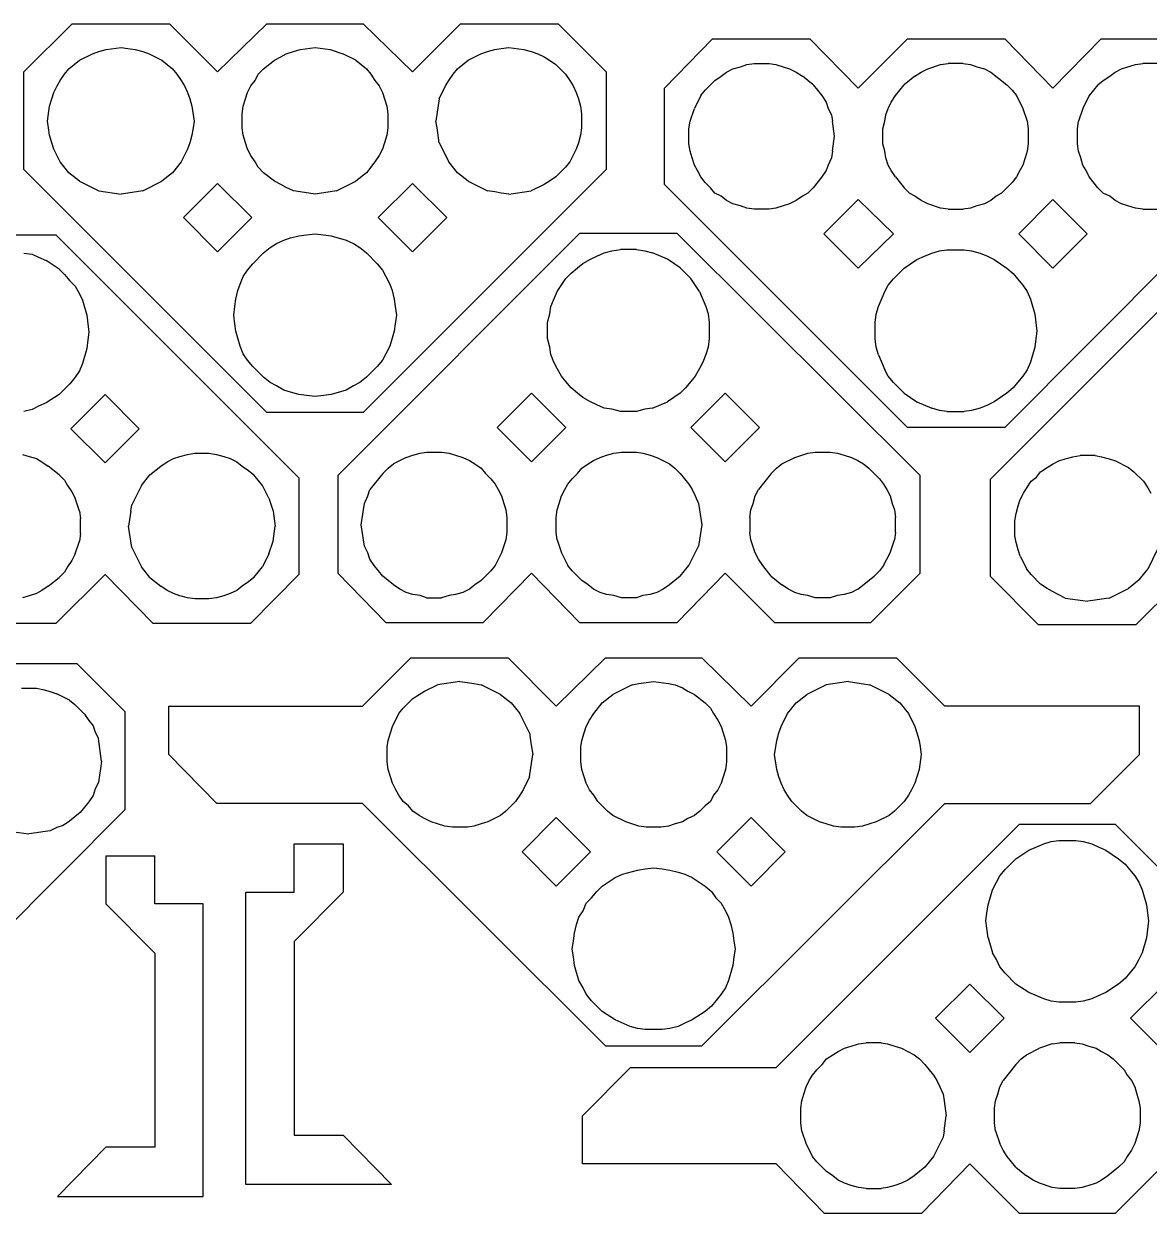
# Model space of a CAD drawing. Extents: x -4665 to 4665, y -2178 to 2178.
# Drawn here: x 436 to 1326, y -978 to -38 of the extents above; entities that cross this region are included whole.
import ezdxf

# ---------------------------------------------------------------- set-up
doc = ezdxf.new("R2010")
doc.units = 0
doc.header["$MEASUREMENT"] = 0
doc.layers.get('0').update_dxf_attribs({"linetype": 'CONTINUOUS'})

msp = doc.modelspace()

# ---------------------------------------------------------------- linework, layer by layer
for p, q in [((436.26, -76.02), (474.36, -37.92)), ((474.36, -37.92), (551.4, -37.92)), ((551.4, -37.92), (589.5, -76.02)), ((589.5, -76.02), (628.45, -37.92)), ((628.45, -37.92), (704.65, -37.92)), ((704.65, -37.92), (743.6, -76.02)), ((743.6, -76.02), (781.7, -37.92)), ((781.7, -37.92), (858.74, -37.92)), ((858.74, -37.92), (896.84, -76.02)), ((942.85, -88.75), (980.95, -49.8)), ((980.95, -49.8), (1058, -49.8)), ((1058, -49.8), (1096.1, -88.75)), ((1096.1, -88.75), (1135.05, -49.8)), ((1135.05, -49.8), (1212.09, -49.8)), ((1212.09, -49.8), (1250.19, -88.75)), ((1250.19, -88.75), (1288.29, -49.8)), ((1288.29, -49.8), (1365.34, -49.8)), ((480.28, -66.71), (490.44, -61.63)), ((490.44, -61.63), (495.52, -59.93)), ((495.52, -59.93), (501.45, -58.24)), ((501.45, -58.24), (513.3, -56.55)), ((513.3, -56.55), (518.38, -57.39)), ((518.38, -57.39), (524.31, -58.24)), ((524.31, -58.24), (530.24, -59.93)), ((530.24, -59.93), (535.32, -61.63)), ((535.32, -61.63), (545.48, -66.71)), ((634.38, -66.71), (639.46, -64.17)), ((639.46, -64.17), (643.69, -61.63)), ((643.69, -61.63), (649.62, -59.93)), ((649.62, -59.93), (654.7, -58.24)), ((654.7, -58.24), (666.55, -56.55)), ((666.55, -56.55), (678.4, -58.24)), ((678.4, -58.24), (688.56, -61.63)), ((698.72, -66.71), (688.56, -61.63)), ((787.62, -66.71), (797.78, -61.63)), ((797.78, -61.63), (802.86, -59.93)), ((802.86, -59.93), (808.79, -58.24)), ((808.79, -58.24), (813.87, -57.39)), ((813.87, -57.39), (819.8, -56.55)), ((819.8, -56.55), (831.65, -58.24)), ((831.65, -58.24), (837.58, -59.93)), ((837.58, -59.93), (842.66, -61.63)), ((842.66, -61.63), (847.74, -64.17)), ((847.74, -64.17), (851.97, -66.71)), ((468.43, -77.71), (471.82, -73.48)), ((471.82, -73.48), (480.28, -66.71)), ((545.48, -66.71), (553.94, -73.48)), ((553.94, -73.48), (557.33, -77.71)), ((621.68, -77.71), (625.91, -73.48)), ((625.91, -73.48), (634.38, -66.71)), ((698.72, -66.71), (707.19, -73.48)), ((707.19, -73.48), (710.58, -77.71)), ((775.77, -77.71), (779.16, -73.48)), ((779.16, -73.48), (787.62, -66.71)), ((851.97, -66.71), (857.05, -70.09)), ((857.05, -70.09), (864.67, -77.71)), ((991.96, -76.05), (997.04, -73.51)), ((997.04, -73.51), (1002.97, -71.82)), ((1002.97, -71.82), (1008.05, -70.12)), ((1008.05, -70.12), (1013.97, -69.28)), ((1013.97, -69.28), (1025.83, -69.28)), ((1025.83, -69.28), (1030.91, -70.12)), ((1030.91, -70.12), (1036.83, -71.82)), ((1036.83, -71.82), (1041.91, -73.51)), ((1041.91, -73.51), (1046.99, -76.05)), ((1146.05, -76.05), (1151.13, -73.51)), ((1151.13, -73.51), (1161.29, -70.12)), ((1161.29, -70.12), (1167.22, -69.28)), ((1179.07, -69.28), (1167.22, -69.28)), ((1179.07, -69.28), (1185, -70.12)), ((1185, -70.12), (1190.08, -71.82)), ((1190.08, -71.82), (1196.01, -73.51)), ((1196.01, -73.51), (1201.09, -76.05)), ((1299.3, -76.05), (1304.38, -73.51)), ((1304.38, -73.51), (1309.46, -71.82)), ((1309.46, -71.82), (1315.39, -70.12)), ((1315.39, -70.12), (1321.31, -69.28)), ((1333.17, -69.28), (1321.31, -69.28)), ((436.26, -153.07), (436.26, -76.02)), ((462.5, -87.03), (465.04, -82.79)), ((465.04, -82.79), (468.43, -77.71)), ((557.33, -77.71), (560.72, -82.79)), ((560.72, -82.79), (563.26, -87.03)), ((615.75, -87.03), (619.14, -82.79)), ((619.14, -82.79), (621.68, -77.71)), ((710.58, -77.71), (713.96, -82.79)), ((713.96, -82.79), (717.35, -87.03)), ((769.84, -87.03), (772.38, -82.79)), ((772.38, -82.79), (775.77, -77.71)), ((864.67, -77.71), (868.06, -82.79)), ((868.06, -82.79), (870.6, -87.03)), ((896.84, -76.02), (896.84, -153.07)), ((975.03, -90.44), (982.65, -82.82)), ((982.65, -82.82), (987.73, -79.44)), ((987.73, -79.44), (991.96, -76.05)), ((1046.99, -76.05), (1052.07, -79.44)), ((1060.54, -86.21), (1052.07, -79.44)), ((1140.97, -79.44), (1132.51, -86.21)), ((1140.97, -79.44), (1146.05, -76.05)), ((1201.09, -76.05), (1213.79, -86.21)), ((1285.75, -86.21), (1289.99, -82.82)), ((1289.99, -82.82), (1295.07, -79.44)), ((1295.07, -79.44), (1299.3, -76.05)), ((458.27, -97.19), (459.96, -92.11)), ((459.96, -92.11), (462.5, -87.03)), ((563.26, -87.03), (565.8, -92.11)), ((565.8, -92.11), (567.49, -97.19)), ((611.52, -97.19), (613.21, -92.11)), ((613.21, -92.11), (615.75, -87.03)), ((717.35, -87.03), (719.89, -92.11)), ((719.89, -92.11), (721.58, -97.19)), ((764.76, -97.19), (769.84, -87.03)), ((870.6, -87.03), (873.14, -92.11)), ((873.14, -92.11), (874.83, -97.19)), ((942.85, -164.95), (942.85, -88.75)), ((971.64, -94.68), (975.03, -90.44)), ((1060.54, -86.21), (1067.31, -94.68)), ((1125.73, -94.68), (1132.51, -86.21)), ((1213.79, -86.21), (1218.02, -90.44)), ((1218.02, -90.44), (1221.41, -94.68)), ((1285.75, -86.21), (1278.98, -94.68)), ((454.88, -114.97), (456.58, -103.11)), ((456.58, -103.11), (458.27, -97.19)), ((567.49, -97.19), (569.18, -103.11)), ((569.18, -103.11), (570.88, -114.97)), ((608.98, -109.04), (609.82, -103.11)), ((609.82, -103.11), (611.52, -97.19)), ((721.58, -97.19), (723.28, -103.11)), ((723.28, -103.11), (724.12, -109.04)), ((764.76, -97.19), (762.22, -114.97)), ((874.83, -97.19), (876.52, -103.11)), ((876.52, -103.11), (877.37, -109.04)), ((971.64, -94.68), (966.56, -104.84)), ((1067.31, -94.68), (1070.7, -99.76)), ((1070.7, -99.76), (1072.39, -104.84)), ((1119.81, -104.84), (1122.35, -99.76)), ((1122.35, -99.76), (1125.73, -94.68)), ((1221.41, -94.68), (1226.49, -104.84)), ((1278.98, -94.68), (1273.9, -104.84)), ((608.98, -120.05), (608.98, -109.04)), ((724.12, -109.04), (724.12, -120.05)), ((877.37, -109.04), (877.37, -120.05)), ((963.17, -115), (966.56, -104.84)), ((1072.39, -104.84), (1074.93, -109.92)), ((1074.93, -109.92), (1075.78, -115)), ((1117.27, -115), (1118.11, -109.92)), ((1118.11, -109.92), (1119.81, -104.84)), ((1226.49, -104.84), (1229.87, -115)), ((1273.9, -104.84), (1270.51, -115)), ((455.73, -120.05), (454.88, -114.97)), ((456.58, -125.97), (455.73, -120.05)), ((570.03, -120.05), (569.18, -125.97)), ((570.88, -114.97), (570.03, -120.05)), ((609.82, -125.97), (608.98, -120.05)), ((724.12, -120.05), (723.28, -125.97)), ((763.07, -120.05), (762.22, -114.97)), ((764.76, -131.9), (763.07, -120.05)), ((877.37, -120.05), (876.52, -125.97)), ((962.33, -120.92), (963.17, -115)), ((962.33, -132.78), (962.33, -120.92)), ((1077.47, -126.85), (1075.78, -115)), ((1115.57, -120.92), (1117.27, -115)), ((1115.57, -132.78), (1115.57, -120.92)), ((1229.87, -115), (1230.72, -120.92)), ((1230.72, -120.92), (1230.72, -132.78)), ((1269.67, -120.92), (1270.51, -115)), ((1269.67, -132.78), (1269.67, -120.92)), ((458.27, -131.9), (456.58, -125.97)), ((569.18, -125.97), (567.49, -131.9)), ((611.52, -131.9), (609.82, -125.97)), ((723.28, -125.97), (721.58, -131.9)), ((876.52, -125.97), (874.83, -131.9)), ((1075.78, -138.7), (1077.47, -126.85)), ((459.96, -136.98), (458.27, -131.9)), ((465.04, -147.14), (459.96, -136.98)), ((565.8, -136.98), (560.72, -147.14)), ((567.49, -131.9), (565.8, -136.98)), ((613.21, -136.98), (611.52, -131.9)), ((615.75, -142.06), (613.21, -136.98)), ((719.89, -136.98), (717.35, -142.06)), ((721.58, -131.9), (719.89, -136.98)), ((764.76, -131.9), (772.38, -147.14)), ((873.14, -136.98), (868.06, -147.14)), ((874.83, -131.9), (873.14, -136.98)), ((963.17, -138.7), (962.33, -132.78)), ((964.87, -143.78), (963.17, -138.7)), ((1075.78, -138.7), (1074.93, -143.78)), ((1117.27, -138.7), (1115.57, -132.78)), ((1118.11, -143.78), (1117.27, -138.7)), ((1229.87, -138.7), (1228.18, -143.78)), ((1230.72, -132.78), (1229.87, -138.7)), ((1270.51, -138.7), (1269.67, -132.78)), ((1272.21, -143.78), (1270.51, -138.7)), ((471.82, -155.61), (465.04, -147.14)), ((560.72, -147.14), (553.94, -155.61)), ((619.14, -147.14), (615.75, -142.06)), ((621.68, -151.37), (619.14, -147.14)), ((713.96, -147.14), (707.19, -155.61)), ((717.35, -142.06), (713.96, -147.14)), ((779.16, -155.61), (772.38, -147.14)), ((868.06, -147.14), (864.67, -151.37)), ((966.56, -149.71), (964.87, -143.78)), ((969.1, -153.94), (966.56, -149.71)), ((1072.39, -149.71), (1070.7, -153.94)), ((1074.93, -143.78), (1072.39, -149.71)), ((1119.81, -149.71), (1118.11, -143.78)), ((1122.35, -153.94), (1119.81, -149.71)), ((1226.49, -149.71), (1223.95, -153.94)), ((1228.18, -143.78), (1226.49, -149.71)), ((1273.9, -149.71), (1272.21, -143.78)), ((1276.44, -153.94), (1273.9, -149.71)), ((628.45, -345.26), (436.26, -153.07)), ((480.28, -162.38), (471.82, -155.61)), ((553.94, -155.61), (545.48, -162.38)), ((625.91, -155.61), (621.68, -151.37)), ((634.38, -162.38), (625.91, -155.61)), ((707.19, -155.61), (698.72, -162.38)), ((896.84, -153.07), (704.65, -345.26)), ((787.62, -162.38), (779.16, -155.61)), ((857.05, -158.99), (851.97, -162.38)), ((864.67, -151.37), (857.05, -158.99)), ((971.64, -159.02), (969.1, -153.94)), ((975.03, -163.26), (971.64, -159.02)), ((1067.31, -159.02), (1060.54, -167.49)), ((1070.7, -153.94), (1067.31, -159.02)), ((1125.73, -159.02), (1122.35, -153.94)), ((1125.73, -159.02), (1132.51, -167.49)), ((1221.41, -159.02), (1218.02, -163.26)), ((1223.95, -153.94), (1221.41, -159.02)), ((1278.98, -159.02), (1276.44, -153.94)), ((1285.75, -167.49), (1278.98, -159.02)), ((480.28, -162.38), (495.52, -170)), ((530.24, -170), (545.48, -162.38)), ((589.5, -164.07), (562.41, -191.17)), ((616.6, -191.17), (589.5, -164.07)), ((639.46, -164.92), (634.38, -162.38)), ((643.69, -167.46), (639.46, -164.92)), ((649.62, -170), (643.69, -167.46)), ((683.48, -170), (698.72, -162.38)), ((743.6, -164.07), (716.5, -191.17)), ((770.69, -191.17), (743.6, -164.07)), ((787.62, -162.38), (802.86, -170)), ((847.74, -164.92), (837.58, -170)), ((851.97, -162.38), (847.74, -164.92)), ((1135.05, -357.13), (942.85, -164.95)), ((979.26, -167.49), (975.03, -163.26)), ((982.65, -171.72), (979.26, -167.49)), ((1060.54, -167.49), (1056.31, -171.72)), ((1136.74, -171.72), (1132.51, -167.49)), ((1218.02, -163.26), (1209.55, -171.72)), ((1403.44, -164.95), (1212.09, -357.13)), ((1289.99, -171.72), (1285.75, -167.49)), ((495.52, -170), (513.3, -172.54)), ((518.38, -171.69), (513.3, -172.54)), ((530.24, -170), (518.38, -171.69)), ((654.7, -170.85), (649.62, -170)), ((666.55, -172.54), (654.7, -170.85)), ((678.4, -170.85), (666.55, -172.54)), ((683.48, -170), (678.4, -170.85)), ((808.79, -170.85), (802.86, -170)), ((813.87, -171.69), (808.79, -170.85)), ((819.8, -172.54), (813.87, -171.69)), ((819.8, -172.54), (837.58, -170)), ((987.73, -174.26), (982.65, -171.72)), ((991.96, -177.65), (987.73, -174.26)), ((997.04, -180.19), (991.96, -177.65)), ((1046.99, -177.65), (1041.91, -180.19)), ((1052.07, -174.26), (1046.99, -177.65)), ((1056.31, -171.72), (1052.07, -174.26)), ((1096.1, -176.8), (1069.01, -203.9)), ((1124.04, -203.9), (1096.1, -176.8)), ((1140.97, -174.26), (1136.74, -171.72)), ((1146.05, -177.65), (1140.97, -174.26)), ((1151.13, -180.19), (1146.05, -177.65)), ((1201.09, -177.65), (1196.01, -180.19)), ((1205.32, -174.26), (1201.09, -177.65)), ((1209.55, -171.72), (1205.32, -174.26)), ((1250.19, -176.8), (1223.1, -203.9)), ((1277.29, -203.9), (1250.19, -176.8)), ((1295.07, -174.26), (1289.99, -171.72)), ((1299.3, -177.65), (1295.07, -174.26)), ((1304.38, -180.19), (1299.3, -177.65)), ((1002.97, -181.88), (997.04, -180.19)), ((1008.05, -183.58), (1002.97, -181.88)), ((1013.97, -184.42), (1008.05, -183.58)), ((1025.83, -184.42), (1013.97, -184.42)), ((1030.91, -183.58), (1025.83, -184.42)), ((1036.83, -181.88), (1030.91, -183.58)), ((1041.91, -180.19), (1036.83, -181.88)), ((1161.29, -183.58), (1151.13, -180.19)), ((1167.22, -184.42), (1161.29, -183.58)), ((1167.22, -184.42), (1179.07, -184.42)), ((1185, -183.58), (1179.07, -184.42)), ((1190.08, -181.88), (1185, -183.58)), ((1196.01, -180.19), (1190.08, -181.88)), ((1309.46, -181.88), (1304.38, -180.19)), ((1315.39, -183.58), (1309.46, -181.88)), ((1321.31, -184.42), (1315.39, -183.58)), ((1321.31, -184.42), (1333.17, -184.42)), ((562.41, -191.17), (589.5, -218.26)), ((589.5, -218.26), (616.6, -191.17)), ((716.5, -191.17), (743.6, -218.26)), ((743.6, -218.26), (770.69, -191.17)), ((385.3, -204.74), (461.5, -204.74)), ((461.5, -204.74), (653.69, -396.93)), ((647.08, -207.25), (653.85, -205.56)), ((653.85, -205.56), (659.78, -204.71)), ((659.78, -204.71), (666.55, -203.87)), ((666.55, -203.87), (673.32, -204.71)), ((673.32, -204.71), (679.25, -205.56)), ((679.25, -205.56), (691.1, -208.95)), ((875.86, -203.75), (684.53, -395.1)), ((952.91, -203.75), (875.86, -203.75)), ((1145.1, -395.1), (952.91, -203.75)), ((1069.01, -203.9), (1096.1, -230.98)), ((1096.1, -230.98), (1124.04, -203.9)), ((1200.68, -397.91), (1392.87, -205.71)), ((1223.1, -203.9), (1250.19, -230.98)), ((1250.19, -230.98), (1277.29, -203.9)), ((625.91, -219.11), (630.99, -214.87)), ((630.99, -214.87), (636.07, -211.49)), ((636.07, -211.49), (642, -208.95)), ((642, -208.95), (647.08, -207.25)), ((691.1, -208.95), (697.03, -211.49)), ((697.03, -211.49), (702.11, -214.87)), ((702.11, -214.87), (707.19, -219.11)), ((436.1, -219.13), (442.87, -219.98)), ((442.87, -219.98), (447.95, -222.52)), ((447.95, -222.52), (453.88, -225.06)), ((464.04, -231.83), (453.88, -225.06)), ((617.44, -227.57), (625.91, -219.11)), ((707.19, -219.11), (715.66, -227.57)), ((878.4, -227.46), (884.33, -224.07)), ((884.33, -224.07), (889.41, -221.53)), ((889.41, -221.53), (895.33, -218.99)), ((895.33, -218.99), (901.26, -217.3)), ((901.26, -217.3), (908.03, -216.45)), ((920.73, -216.45), (908.03, -216.45)), ((920.73, -216.45), (927.51, -217.3)), ((927.51, -217.3), (933.43, -218.99)), ((945.29, -224.07), (933.43, -218.99)), ((955.45, -230.85), (945.29, -224.07)), ((1132.51, -230.98), (1142.67, -224.2)), ((1142.67, -224.2), (1148.59, -221.66)), ((1148.59, -221.66), (1154.52, -219.14)), ((1154.52, -219.14), (1160.45, -217.44)), ((1160.45, -217.44), (1166.37, -216.6)), ((1166.37, -216.6), (1179.92, -216.6)), ((1179.92, -216.6), (1185.85, -217.44)), ((1185.85, -217.44), (1192.62, -219.14)), ((1192.62, -219.14), (1198.55, -221.66)), ((1198.55, -221.66), (1203.63, -224.2)), ((1203.63, -224.2), (1213.79, -230.98)), ((464.04, -231.83), (468.27, -236.06)), ((609.82, -237.73), (613.21, -232.65)), ((613.21, -232.65), (617.44, -227.57)), ((715.66, -227.57), (719.89, -232.65)), ((719.89, -232.65), (722.43, -237.73)), ((869.09, -235.08), (874.17, -230.85)), ((874.17, -230.85), (878.4, -227.46)), ((963.91, -239.31), (955.45, -230.85)), ((1132.51, -230.98), (1124.04, -239.44)), ((1213.79, -230.98), (1218.87, -235.21)), ((468.27, -236.06), (472.5, -241.14)), ((472.5, -241.14), (476.74, -245.38)), ((605.59, -248.74), (607.28, -243.66)), ((607.28, -243.66), (609.82, -237.73)), ((722.43, -237.73), (725.82, -243.66)), ((725.82, -243.66), (727.51, -248.74)), ((858.08, -249.47), (864.85, -239.31)), ((864.85, -239.31), (869.09, -235.08)), ((970.69, -249.47), (963.91, -239.31)), ((1119.81, -244.52), (1124.04, -239.44)), ((1218.87, -235.21), (1222.25, -239.44)), ((1222.25, -239.44), (1226.49, -244.52)), ((476.74, -245.38), (480.12, -251.3)), ((480.12, -251.3), (482.66, -256.38)), ((603.9, -255.51), (605.59, -248.74)), ((727.51, -248.74), (729.2, -255.51)), ((853, -261.33), (858.08, -249.47)), ((970.69, -249.47), (975.77, -261.33)), ((1112.19, -261.46), (1117.27, -249.6)), ((1117.27, -249.6), (1119.81, -244.52)), ((1226.49, -244.52), (1229.87, -249.6)), ((1229.87, -249.6), (1232.41, -255.53)), ((482.66, -256.38), (486.05, -268.24)), ((602.2, -268.21), (603.05, -261.44)), ((603.05, -261.44), (603.9, -255.51)), ((729.2, -255.51), (730.05, -261.44)), ((730.05, -261.44), (730.9, -268.21)), ((852.15, -267.25), (853, -261.33)), ((975.77, -261.33), (977.46, -267.25)), ((1110.49, -267.38), (1112.19, -261.46)), ((1232.41, -255.53), (1235.8, -267.38)), ((486.05, -268.24), (487.74, -281.78)), ((603.05, -274.99), (602.2, -268.21)), ((730.9, -268.21), (730.05, -274.99)), ((850.46, -274.03), (852.15, -267.25)), ((977.46, -267.25), (978.31, -274.03)), ((1109.65, -274.16), (1110.49, -267.38)), ((1235.8, -267.38), (1237.49, -280.93)), ((487.74, -281.78), (486.9, -287.71)), ((603.9, -280.91), (603.05, -274.99)), ((607.28, -292.77), (603.9, -280.91)), ((729.2, -280.91), (725.82, -292.77)), ((730.05, -274.99), (729.2, -280.91)), ((850.46, -286.73), (850.46, -274.03)), ((978.31, -274.03), (978.31, -286.73)), ((1109.65, -286.86), (1109.65, -274.16)), ((1237.49, -280.93), (1236.65, -286.86)), ((486.9, -287.71), (486.05, -294.48)), ((852.15, -293.5), (850.46, -286.73)), ((978.31, -286.73), (977.46, -293.5)), ((1110.49, -293.63), (1109.65, -286.86)), ((1236.65, -286.86), (1235.8, -293.63)), ((486.05, -294.48), (482.66, -306.34)), ((609.82, -298.69), (607.28, -292.77)), ((613.21, -303.77), (609.82, -298.69)), ((722.43, -298.69), (719.89, -303.77)), ((725.82, -292.77), (722.43, -298.69)), ((853, -299.43), (852.15, -293.5)), ((855.54, -305.35), (853, -299.43)), ((975.77, -299.43), (973.23, -305.35)), ((977.46, -293.5), (975.77, -299.43)), ((1112.19, -299.56), (1110.49, -293.63)), ((1112.19, -299.56), (1117.27, -311.41)), ((1235.8, -293.63), (1232.41, -305.48)), ((482.66, -306.34), (480.12, -312.26)), ((617.44, -308.85), (613.21, -303.77)), ((625.91, -317.32), (617.44, -308.85)), ((715.66, -308.85), (707.19, -317.32)), ((719.89, -303.77), (715.66, -308.85)), ((858.08, -310.43), (855.54, -305.35)), ((973.23, -305.35), (970.69, -310.43)), ((1232.41, -305.48), (1229.87, -311.41)), ((476.74, -317.34), (472.5, -322.42)), ((480.12, -312.26), (476.74, -317.34)), ((630.99, -321.55), (625.91, -317.32)), ((707.19, -317.32), (702.11, -321.55)), ((861.47, -316.36), (858.08, -310.43)), ((864.85, -320.59), (861.47, -316.36)), ((967.3, -316.36), (963.91, -320.59)), ((970.69, -310.43), (967.3, -316.36)), ((1119.81, -316.49), (1117.27, -311.41)), ((1124.04, -321.57), (1119.81, -316.49)), ((1226.49, -316.49), (1222.25, -321.57)), ((1229.87, -311.41), (1226.49, -316.49)), ((472.5, -322.42), (464.04, -330.89)), ((636.07, -324.09), (630.99, -321.55)), ((642, -327.48), (636.07, -324.09)), ((647.08, -329.17), (642, -327.48)), ((691.1, -327.48), (679.25, -330.87)), ((697.03, -324.09), (691.1, -327.48)), ((702.11, -321.55), (697.03, -324.09)), ((869.09, -325.67), (864.85, -320.59)), ((874.17, -329.91), (869.09, -325.67)), ((959.68, -325.67), (955.45, -329.91)), ((963.91, -320.59), (959.68, -325.67)), ((1124.04, -321.57), (1132.51, -330.04)), ((1218.87, -325.8), (1213.79, -330.04)), ((1222.25, -321.57), (1218.87, -325.8)), ((453.88, -337.66), (447.95, -340.2)), ((464.04, -330.89), (453.88, -337.66)), ((500.44, -330.89), (473.35, -357.98)), ((527.54, -357.98), (500.44, -330.89)), ((653.85, -330.87), (647.08, -329.17)), ((659.78, -331.71), (653.85, -330.87)), ((666.55, -332.56), (659.78, -331.71)), ((673.32, -331.71), (666.55, -332.56)), ((679.25, -330.87), (673.32, -331.71)), ((837.76, -329.91), (810.67, -357)), ((864.85, -357), (837.76, -329.91)), ((878.4, -333.29), (874.17, -329.91)), ((884.33, -336.68), (878.4, -333.29)), ((889.41, -339.22), (884.33, -336.68)), ((933.43, -341.76), (945.29, -336.68)), ((955.45, -329.91), (945.29, -336.68)), ((991.01, -329.91), (963.91, -357)), ((1018.1, -357), (991.01, -329.91)), ((1132.51, -330.04), (1142.67, -336.81)), ((1142.67, -336.81), (1154.52, -341.89)), ((1203.63, -336.81), (1198.55, -339.35)), ((1213.79, -330.04), (1203.63, -336.81)), ((442.87, -342.74), (436.1, -344.44)), ((447.95, -340.2), (442.87, -342.74)), ((704.65, -345.26), (628.45, -345.26)), ((895.33, -341.76), (889.41, -339.22)), ((901.26, -342.61), (895.33, -341.76)), ((908.03, -344.3), (901.26, -342.61)), ((920.73, -344.3), (908.03, -344.3)), ((927.51, -342.61), (920.73, -344.3)), ((933.43, -341.76), (927.51, -342.61)), ((1160.45, -343.58), (1154.52, -341.89)), ((1166.37, -344.43), (1160.45, -343.58)), ((1166.37, -344.43), (1179.92, -344.43)), ((1185.85, -343.58), (1179.92, -344.43)), ((1192.62, -341.89), (1185.85, -343.58)), ((1198.55, -339.35), (1192.62, -341.89)), ((810.67, -357), (837.76, -384.09)), ((837.76, -384.09), (864.85, -357)), ((963.91, -357), (991.01, -384.09)), ((991.01, -384.09), (1018.1, -357)), ((1212.09, -357.13), (1135.05, -357.13)), ((473.35, -357.98), (500.44, -385.08)), ((500.44, -385.08), (527.54, -357.98)), ((435.25, -378.3), (440.33, -380)), ((440.33, -380), (446.26, -381.69)), ((446.26, -381.69), (450.49, -384.23)), ((450.49, -384.23), (455.57, -387.62)), ((544.47, -387.62), (549.55, -384.23)), ((549.55, -384.23), (554.63, -381.69)), ((554.63, -381.69), (559.71, -380)), ((559.71, -380), (565.64, -378.3)), ((565.64, -378.3), (571.56, -377.46)), ((571.56, -377.46), (582.57, -377.46)), ((582.57, -377.46), (588.5, -378.3)), ((588.5, -378.3), (594.42, -380)), ((594.42, -380), (599.5, -381.69)), ((599.5, -381.69), (604.58, -384.23)), ((604.58, -384.23), (608.82, -387.62)), ((738.71, -380.71), (728.55, -385.79)), ((738.71, -380.71), (743.79, -379.01)), ((743.79, -379.01), (749.71, -377.32)), ((749.71, -377.32), (754.79, -376.47)), ((754.79, -376.47), (766.64, -376.47)), ((766.64, -376.47), (772.57, -377.32)), ((772.57, -377.32), (777.65, -379.01)), ((777.65, -379.01), (783.57, -380.71)), ((783.57, -380.71), (788.65, -383.25)), ((788.65, -383.25), (792.89, -385.79)), ((882.63, -385.79), (886.87, -383.25)), ((886.87, -383.25), (891.95, -380.71)), ((891.95, -380.71), (897.03, -379.01)), ((897.03, -379.01), (902.95, -377.32)), ((902.95, -377.32), (908.88, -376.47)), ((908.88, -376.47), (920.73, -376.47)), ((920.73, -376.47), (925.81, -377.32)), ((925.81, -377.32), (931.74, -379.01)), ((931.74, -379.01), (936.82, -380.71)), ((936.82, -380.71), (946.98, -385.79)), ((1035.88, -385.79), (1046.04, -380.71)), ((1046.04, -380.71), (1056.2, -377.32)), ((1056.2, -377.32), (1062.13, -376.47)), ((1062.13, -376.47), (1073.98, -376.47)), ((1073.98, -376.47), (1079.91, -377.32)), ((1079.91, -377.32), (1084.99, -379.01)), ((1084.99, -379.01), (1090.91, -380.71)), ((1090.91, -380.71), (1095.99, -383.25)), ((1095.99, -383.25), (1100.23, -385.79)), ((1249.78, -386.05), (1254.86, -383.51)), ((1254.86, -383.51), (1259.94, -381.82)), ((1259.94, -381.82), (1265.87, -380.13)), ((1265.87, -380.13), (1271.8, -379.28)), ((1283.65, -379.28), (1271.8, -379.28)), ((1283.65, -379.28), (1288.73, -380.13)), ((1288.73, -380.13), (1294.66, -381.82)), ((1294.66, -381.82), (1299.74, -383.51)), ((1299.74, -383.51), (1309.9, -388.59)), ((464.04, -394.39), (455.57, -387.62)), ((464.04, -394.39), (468.27, -398.62)), ((529.23, -402.86), (536, -394.39)), ((536, -394.39), (544.47, -387.62)), ((608.82, -387.62), (613.9, -391)), ((613.9, -391), (618.13, -394.39)), ((624.9, -402.86), (618.13, -394.39)), ((720.09, -393.41), (709.93, -406.11)), ((720.09, -393.41), (724.32, -389.17)), ((724.32, -389.17), (728.55, -385.79)), ((792.89, -385.79), (797.97, -389.17)), ((797.97, -389.17), (801.35, -393.41)), ((801.35, -393.41), (805.59, -397.64)), ((869.93, -397.64), (874.17, -393.41)), ((874.17, -393.41), (877.55, -389.17)), ((877.55, -389.17), (882.63, -385.79)), ((946.98, -385.79), (951.21, -389.17)), ((951.21, -389.17), (955.45, -393.41)), ((955.45, -393.41), (962.22, -401.87)), ((1027.41, -393.41), (1017.25, -406.11)), ((1027.41, -393.41), (1031.65, -389.17)), ((1031.65, -389.17), (1035.88, -385.79)), ((1100.23, -385.79), (1104.46, -389.17)), ((1112.93, -397.64), (1104.46, -389.17)), ((1237.08, -396.21), (1240.47, -391.98)), ((1240.47, -391.98), (1245.55, -388.59)), ((1245.55, -388.59), (1249.78, -386.05)), ((1309.9, -388.59), (1314.13, -391.98)), ((1314.13, -391.98), (1321.75, -399.6)), ((468.27, -398.62), (470.81, -402.86)), ((470.81, -402.86), (474.2, -407.94)), ((529.23, -402.86), (521.61, -418.1)), ((629.98, -413.02), (624.9, -402.86)), ((653.69, -396.93), (653.69, -473.13)), ((684.53, -395.1), (684.53, -472.15)), ((805.59, -397.64), (808.97, -401.87)), ((808.97, -401.87), (811.51, -406.11)), ((864.01, -406.11), (866.55, -401.87)), ((866.55, -401.87), (869.93, -397.64)), ((962.22, -401.87), (964.76, -406.11)), ((1112.93, -397.64), (1116.31, -401.87)), ((1116.31, -401.87), (1118.85, -406.11)), ((1145.1, -472.15), (1145.1, -395.1)), ((1200.68, -474.95), (1200.68, -397.91)), ((1229.46, -404.68), (1232.85, -399.6)), ((1232.85, -399.6), (1237.08, -396.21)), ((1321.75, -399.6), (1325.14, -404.68)), ((474.2, -407.94), (476.74, -413.02)), ((480.12, -423.18), (476.74, -413.02)), ((629.98, -413.02), (633.37, -423.18)), ((705.69, -417.11), (708.23, -411.19)), ((708.23, -411.19), (709.93, -406.11)), ((811.51, -406.11), (814.05, -411.19)), ((814.05, -411.19), (815.75, -417.11)), ((859.77, -417.11), (861.47, -411.19)), ((861.47, -411.19), (864.01, -406.11)), ((964.76, -406.11), (967.3, -411.19)), ((967.3, -411.19), (969.84, -417.11)), ((1013.02, -417.11), (1014.71, -411.19)), ((1014.71, -411.19), (1017.25, -406.11)), ((1118.85, -406.11), (1121.39, -411.19)), ((1121.39, -411.19), (1123.09, -417.11)), ((1224.38, -413.99), (1226.92, -408.91)), ((1226.92, -408.91), (1229.46, -404.68)), ((1325.14, -404.68), (1327.68, -408.91)), ((520.76, -423.18), (521.61, -418.1)), ((703.15, -434.05), (704.85, -422.19)), ((704.85, -422.19), (705.69, -417.11)), ((815.75, -417.11), (817.44, -422.19)), ((817.44, -422.19), (818.29, -428.12)), ((857.23, -428.12), (858.08, -422.19)), ((858.08, -422.19), (859.77, -417.11)), ((969.84, -417.11), (970.69, -422.19)), ((970.69, -422.19), (972.38, -434.05)), ((1010.48, -428.12), (1011.33, -422.19)), ((1011.33, -422.19), (1013.02, -417.11)), ((1123.09, -417.11), (1124.78, -422.19)), ((1124.78, -422.19), (1125.63, -428.12)), ((1221, -425), (1222.69, -419.07)), ((1222.69, -419.07), (1224.38, -413.99)), ((480.12, -423.18), (480.97, -429.1)), ((480.97, -440.96), (480.97, -429.1)), ((520.76, -423.18), (519.07, -435.03)), ((633.37, -423.18), (635.06, -435.03)), ((818.29, -428.12), (818.29, -439.97)), ((857.23, -439.97), (857.23, -428.12)), ((1010.48, -428.12), (1010.48, -439.97)), ((1125.63, -439.97), (1125.63, -428.12)), ((1220.15, -430.93), (1221, -425)), ((1220.15, -442.78), (1220.15, -430.93)), ((480.97, -440.96), (480.12, -446.88)), ((520.76, -446.88), (519.07, -435.03)), ((633.37, -446.88), (635.06, -435.03)), ((704.85, -445.9), (703.15, -434.05)), ((818.29, -439.97), (817.44, -445.9)), ((858.08, -445.9), (857.23, -439.97)), ((972.38, -434.05), (970.69, -445.9)), ((1011.33, -445.9), (1010.48, -439.97)), ((1125.63, -439.97), (1124.78, -445.9)), ((476.74, -457.04), (480.12, -446.88)), ((521.61, -451.96), (520.76, -446.88)), ((629.98, -457.04), (633.37, -446.88)), ((705.69, -450.98), (704.85, -445.9)), ((708.23, -456.06), (705.69, -450.98)), ((817.44, -445.9), (814.05, -456.06)), ((858.08, -445.9), (861.47, -456.06)), ((962.22, -466.22), (969.84, -450.98)), ((970.69, -445.9), (969.84, -450.98)), ((1014.71, -456.06), (1011.33, -445.9)), ((1121.39, -456.06), (1124.78, -445.9)), ((1221, -447.86), (1220.15, -442.78)), ((1222.69, -453.79), (1221, -447.86)), ((476.74, -457.04), (474.2, -462.12)), ((521.61, -451.96), (529.23, -467.2)), ((629.98, -457.04), (624.9, -467.2)), ((709.93, -461.14), (708.23, -456.06)), ((814.05, -456.06), (808.97, -466.22)), ((861.47, -456.06), (866.55, -466.22)), ((1017.25, -461.14), (1014.71, -456.06)), ((1116.31, -466.22), (1121.39, -456.06)), ((1224.38, -458.87), (1222.69, -453.79)), ((1224.38, -458.87), (1229.46, -469.03)), ((1332.76, -453.79), (1325.14, -469.03)), ((470.81, -467.2), (468.27, -471.44)), ((474.2, -462.12), (470.81, -467.2)), ((536, -475.67), (529.23, -467.2)), ((618.13, -475.67), (624.9, -467.2)), ((713.31, -466.22), (709.93, -461.14)), ((720.09, -474.69), (713.31, -466.22)), ((808.97, -466.22), (805.59, -470.45)), ((869.93, -470.45), (866.55, -466.22)), ((955.45, -474.69), (962.22, -466.22)), ((1020.64, -466.22), (1017.25, -461.14)), ((1027.41, -474.69), (1020.64, -466.22)), ((1116.31, -466.22), (1112.93, -470.45)), ((1232.85, -473.26), (1229.46, -469.03)), ((1318.36, -477.49), (1325.14, -469.03)), ((455.57, -482.44), (464.04, -475.67)), ((500.44, -473.13), (461.5, -512.08)), ((468.27, -471.44), (464.04, -475.67)), ((538.54, -512.08), (500.44, -473.13)), ((536, -475.67), (544.47, -482.44)), ((613.9, -479.06), (608.82, -482.44)), ((618.13, -475.67), (613.9, -479.06)), ((653.69, -473.13), (615.59, -512.08)), ((684.53, -472.15), (722.63, -511.09)), ((728.55, -481.46), (720.09, -474.69)), ((797.97, -478.07), (792.89, -481.46)), ((805.59, -470.45), (797.97, -478.07)), ((837.76, -472.15), (799.66, -511.09)), ((875.86, -511.09), (837.76, -472.15)), ((869.93, -470.45), (877.55, -478.07)), ((882.63, -481.46), (877.55, -478.07)), ((955.45, -474.69), (946.98, -481.46)), ((991.01, -472.15), (952.91, -511.09)), ((1029.95, -511.09), (991.01, -472.15)), ((1027.41, -474.69), (1035.88, -481.46)), ((1095.99, -484.85), (1108.69, -474.69)), ((1106.15, -511.09), (1145.1, -472.15)), ((1112.93, -470.45), (1108.69, -474.69)), ((1238.78, -513.05), (1200.68, -474.95)), ((1232.85, -473.26), (1240.47, -480.88)), ((1318.36, -477.49), (1309.9, -484.27)), ((1353.92, -474.95), (1315.82, -513.05)), ((446.26, -488.37), (440.33, -490.06)), ((450.49, -485.83), (446.26, -488.37)), ((455.57, -482.44), (450.49, -485.83)), ((549.55, -485.83), (544.47, -482.44)), ((554.63, -488.37), (549.55, -485.83)), ((559.71, -490.06), (554.63, -488.37)), ((599.5, -488.37), (594.42, -490.06)), ((604.58, -485.83), (599.5, -488.37)), ((608.82, -482.44), (604.58, -485.83)), ((733.63, -484.85), (728.55, -481.46)), ((738.71, -487.39), (733.63, -484.85)), ((743.79, -489.08), (738.71, -487.39)), ((783.57, -487.39), (777.65, -489.08)), ((788.65, -484.85), (783.57, -487.39)), ((792.89, -481.46), (788.65, -484.85)), ((886.87, -484.85), (882.63, -481.46)), ((891.95, -487.39), (886.87, -484.85)), ((897.03, -489.08), (891.95, -487.39)), ((936.82, -487.39), (931.74, -489.08)), ((941.9, -484.85), (936.82, -487.39)), ((946.98, -481.46), (941.9, -484.85)), ((1040.96, -484.85), (1035.88, -481.46)), ((1046.04, -487.39), (1040.96, -484.85)), ((1051.12, -489.08), (1046.04, -487.39)), ((1090.91, -487.39), (1084.99, -489.08)), ((1095.99, -484.85), (1090.91, -487.39)), ((1245.55, -484.27), (1240.47, -480.88)), ((1249.78, -486.81), (1245.55, -484.27)), ((1259.94, -491.89), (1249.78, -486.81)), ((1294.66, -491.89), (1309.9, -484.27)), ((440.33, -490.06), (435.25, -491.76)), ((565.64, -491.76), (559.71, -490.06)), ((571.56, -492.6), (565.64, -491.76)), ((582.57, -492.6), (571.56, -492.6)), ((588.5, -491.76), (582.57, -492.6)), ((594.42, -490.06), (588.5, -491.76)), ((749.71, -489.93), (743.79, -489.08)), ((754.79, -491.62), (749.71, -489.93)), ((754.79, -491.62), (766.64, -491.62)), ((772.57, -489.93), (766.64, -491.62)), ((777.65, -489.08), (772.57, -489.93)), ((902.95, -489.93), (897.03, -489.08)), ((908.88, -491.62), (902.95, -489.93)), ((920.73, -491.62), (908.88, -491.62)), ((925.81, -489.93), (920.73, -491.62)), ((931.74, -489.08), (925.81, -489.93)), ((1056.2, -489.93), (1051.12, -489.08)), ((1062.13, -491.62), (1056.2, -489.93)), ((1073.98, -491.62), (1062.13, -491.62)), ((1079.91, -489.93), (1073.98, -491.62)), ((1084.99, -489.08), (1079.91, -489.93)), ((1259.94, -491.89), (1277.72, -494.43)), ((1283.65, -493.58), (1277.72, -494.43)), ((1288.73, -492.73), (1283.65, -493.58)), ((1294.66, -491.89), (1288.73, -492.73)), ((461.5, -512.08), (385.3, -512.08)), ((615.59, -512.08), (538.54, -512.08)), ((722.63, -511.09), (799.66, -511.09)), ((875.86, -511.09), (952.91, -511.09)), ((1029.95, -511.09), (1106.15, -511.09)), ((1315.82, -513.05), (1238.78, -513.05)), ((478.29, -543.75), (401.26, -543.75)), ((516.39, -581.85), (478.29, -543.75)), ((704.1, -577.33), (742.2, -539.23)), ((742.2, -539.23), (819.24, -539.23)), ((819.24, -539.23), (857.34, -577.33)), ((857.34, -577.33), (896.29, -539.23)), ((896.29, -539.23), (972.49, -539.23)), ((972.49, -539.23), (1011.44, -577.33)), ((1011.44, -577.33), (1049.54, -539.23)), ((1049.54, -539.23), (1126.58, -539.23)), ((1126.58, -539.23), (1164.68, -577.33)), ((434.28, -563.23), (446.13, -563.23)), ((446.13, -563.23), (451.21, -564.07)), ((451.21, -564.07), (457.12, -565.77)), ((753.2, -565.48), (763.36, -560.4)), ((781.14, -557.86), (763.36, -560.4)), ((781.14, -557.86), (787.07, -558.7)), ((787.07, -558.7), (792.15, -559.55)), ((792.15, -559.55), (798.08, -560.4)), ((813.32, -568.02), (798.08, -560.4)), ((917.46, -560.4), (902.22, -568.02)), ((917.46, -560.4), (922.54, -559.55)), ((922.54, -559.55), (934.39, -557.86)), ((934.39, -557.86), (946.24, -559.55)), ((946.24, -559.55), (951.32, -560.4)), ((951.32, -560.4), (957.25, -562.94)), ((957.25, -562.94), (961.48, -565.48)), ((1070.7, -560.4), (1055.46, -568.02)), ((1088.48, -557.86), (1070.7, -560.4)), ((1088.48, -557.86), (1093.56, -558.7)), ((1093.56, -558.7), (1105.42, -560.4)), ((1120.66, -568.02), (1105.42, -560.4)), ((457.12, -565.77), (462.2, -567.46)), ((472.36, -572.54), (462.2, -567.46)), ((472.36, -572.54), (476.6, -575.93)), ((736.27, -579.02), (743.89, -571.4)), ((743.89, -571.4), (748.97, -568.02)), ((748.97, -568.02), (753.2, -565.48)), ((813.32, -568.02), (821.78, -574.79)), ((893.75, -574.79), (902.22, -568.02)), ((961.48, -565.48), (966.56, -568.02)), ((966.56, -568.02), (975.03, -574.79)), ((1047, -574.79), (1055.46, -568.02)), ((1120.66, -568.02), (1129.12, -574.79)), ((476.6, -575.93), (484.22, -583.55)), ((516.39, -658.9), (516.39, -581.85)), ((550.85, -577.33), (704.1, -577.33)), ((550.85, -615.43), (550.85, -577.33)), ((732.88, -583.26), (736.27, -579.02)), ((821.78, -574.79), (828.56, -583.26)), ((886.98, -583.26), (893.75, -574.79)), ((975.03, -574.79), (979.26, -579.02)), ((979.26, -579.02), (981.8, -583.26)), ((1040.22, -583.26), (1047, -574.79)), ((1129.12, -574.79), (1135.9, -583.26)), ((1318.78, -577.33), (1164.68, -577.33)), ((1318.78, -615.43), (1318.78, -577.33)), ((484.22, -583.55), (487.6, -588.63)), ((487.6, -588.63), (490.99, -592.86)), ((727.8, -593.42), (732.88, -583.26)), ((836.18, -598.5), (828.56, -583.26)), ((881.05, -593.42), (883.59, -588.34)), ((883.59, -588.34), (886.98, -583.26)), ((981.8, -583.26), (985.19, -588.34)), ((985.19, -588.34), (987.73, -593.42)), ((1035.14, -593.42), (1040.22, -583.26)), ((1135.9, -583.26), (1140.98, -593.42)), ((490.99, -592.86), (492.68, -597.94)), ((492.68, -597.94), (495.22, -603.02)), ((724.42, -604.42), (726.11, -598.5)), ((726.11, -598.5), (727.8, -593.42)), ((836.18, -598.5), (837.02, -604.42)), ((877.66, -604.42), (879.36, -598.5)), ((879.36, -598.5), (881.05, -593.42)), ((987.73, -593.42), (989.42, -598.5)), ((989.42, -598.5), (991.12, -604.42)), ((1031.76, -604.42), (1033.45, -598.5)), ((1033.45, -598.5), (1035.14, -593.42)), ((1140.98, -593.42), (1142.67, -598.5)), ((1142.67, -598.5), (1144.36, -604.42)), ((497.76, -620.8), (495.22, -603.02)), ((723.57, -609.5), (724.42, -604.42)), ((723.57, -621.36), (723.57, -609.5)), ((837.02, -604.42), (837.87, -609.5)), ((837.87, -609.5), (838.72, -615.43)), ((876.82, -609.5), (877.66, -604.42)), ((876.82, -621.36), (876.82, -609.5)), ((991.12, -604.42), (991.96, -609.5)), ((991.96, -609.5), (991.96, -621.36)), ((1030.06, -615.43), (1030.91, -609.5)), ((1030.91, -609.5), (1031.76, -604.42)), ((1144.36, -604.42), (1145.21, -609.5)), ((1145.21, -609.5), (1146.06, -615.43)), ((588.95, -654.38), (550.85, -615.43)), ((836.18, -633.21), (838.72, -615.43)), ((1031.76, -627.28), (1030.06, -615.43)), ((1146.06, -615.43), (1144.36, -627.28)), ((1318.78, -615.43), (1279.83, -654.38)), ((496.92, -626.73), (496.07, -631.81)), ((497.76, -620.8), (496.92, -626.73)), ((724.42, -627.28), (723.57, -621.36)), ((726.11, -633.21), (724.42, -627.28)), ((877.66, -627.28), (876.82, -621.36)), ((879.36, -633.21), (877.66, -627.28)), ((991.12, -627.28), (989.42, -633.21)), ((991.96, -621.36), (991.12, -627.28)), ((1033.45, -633.21), (1031.76, -627.28)), ((1144.36, -627.28), (1142.67, -633.21)), ((495.22, -637.73), (492.68, -642.81)), ((496.07, -631.81), (495.22, -637.73)), ((727.8, -638.29), (726.11, -633.21)), ((730.34, -643.37), (727.8, -638.29)), ((836.18, -633.21), (831.1, -643.37)), ((881.05, -638.29), (879.36, -633.21)), ((883.59, -643.37), (881.05, -638.29)), ((987.73, -638.29), (985.19, -643.37)), ((989.42, -633.21), (987.73, -638.29)), ((1035.14, -638.29), (1033.45, -633.21)), ((1037.68, -643.37), (1035.14, -638.29)), ((1140.98, -638.29), (1138.44, -643.37)), ((1142.67, -633.21), (1140.98, -638.29)), ((490.99, -647.89), (487.6, -652.97)), ((492.68, -642.81), (490.99, -647.89)), ((732.88, -647.6), (730.34, -643.37)), ((736.27, -652.68), (732.88, -647.6)), ((828.56, -647.6), (825.17, -652.68)), ((831.1, -643.37), (828.56, -647.6)), ((886.98, -647.6), (883.59, -643.37)), ((890.36, -652.68), (886.98, -647.6)), ((981.8, -647.6), (979.26, -652.68)), ((985.19, -643.37), (981.8, -647.6)), ((1040.22, -647.6), (1037.68, -643.37)), ((1043.61, -652.68), (1040.22, -647.6)), ((1135.9, -647.6), (1132.51, -652.68)), ((1138.44, -643.37), (1135.9, -647.6)), ((487.6, -652.97), (480.83, -661.44)), ((704.1, -654.38), (588.95, -654.38)), ((896.29, -845.72), (704.1, -654.38)), ((740.5, -656.07), (736.27, -652.68)), ((743.89, -660.3), (740.5, -656.07)), ((825.17, -652.68), (817.55, -660.3)), ((897.98, -660.3), (890.36, -652.68)), ((975.03, -656.07), (970.8, -660.3)), ((1164.68, -654.38), (972.49, -845.72)), ((979.26, -652.68), (975.03, -656.07)), ((1051.23, -660.3), (1043.61, -652.68)), ((1132.51, -652.68), (1124.89, -660.3)), ((1164.68, -654.38), (1279.83, -654.38)), ((325.06, -851.09), (516.39, -658.9)), ((480.83, -661.44), (472.36, -668.21)), ((748.97, -663.69), (743.89, -660.3)), ((753.2, -666.23), (748.97, -663.69)), ((758.28, -668.77), (753.2, -666.23)), ((813.32, -663.69), (803.16, -668.77)), ((817.55, -660.3), (813.32, -663.69)), ((857.34, -665.38), (830.25, -692.48)), ((884.44, -692.48), (857.34, -665.38)), ((902.22, -663.69), (897.98, -660.3)), ((912.38, -668.77), (902.22, -663.69)), ((961.48, -666.23), (957.25, -668.77)), ((966.56, -663.69), (961.48, -666.23)), ((970.8, -660.3), (966.56, -663.69)), ((1011.44, -665.38), (984.34, -692.48)), ((1038.53, -692.48), (1011.44, -665.38)), ((1055.46, -663.69), (1051.23, -660.3)), ((1065.62, -668.77), (1055.46, -663.69)), ((1120.66, -663.69), (1110.5, -668.77)), ((1124.89, -660.3), (1120.66, -663.69)), ((428.35, -676.68), (440.2, -678.37)), ((451.21, -676.68), (446.13, -677.53)), ((457.12, -675.83), (451.21, -676.68)), ((462.2, -673.29), (457.12, -675.83)), ((467.28, -671.6), (462.2, -673.29)), ((472.36, -668.21), (467.28, -671.6)), ((763.36, -670.46), (758.28, -668.77)), ((769.29, -672.16), (763.36, -670.46)), ((775.22, -673), (769.29, -672.16)), ((787.07, -673), (775.22, -673)), ((792.15, -672.16), (787.07, -673)), ((798.08, -670.46), (792.15, -672.16)), ((803.16, -668.77), (798.08, -670.46)), ((922.54, -672.16), (912.38, -668.77)), ((928.46, -673), (922.54, -672.16)), ((940.32, -673), (928.46, -673)), ((946.24, -672.16), (940.32, -673)), ((951.32, -670.46), (946.24, -672.16)), ((957.25, -668.77), (951.32, -670.46)), ((1223.43, -670.82), (1031.24, -863.01)), ((1070.7, -670.46), (1065.62, -668.77)), ((1076.63, -672.16), (1070.7, -670.46)), ((1082.56, -673), (1076.63, -672.16)), ((1093.56, -673), (1082.56, -673)), ((1099.49, -672.16), (1093.56, -673)), ((1105.42, -670.46), (1099.49, -672.16)), ((1110.5, -668.77), (1105.42, -670.46)), ((1299.63, -670.82), (1223.43, -670.82)), ((1299.63, -670.82), (1491.83, -863.01)), ((446.13, -677.53), (440.2, -678.37)), ((649.93, -724.39), (649.93, -686.29)), ((649.93, -686.29), (688.88, -686.29)), ((688.88, -686.29), (688.88, -724.39)), ((1231.05, -691.14), (1242.91, -686.06)), ((1242.91, -686.06), (1248.83, -684.36)), ((1248.83, -684.36), (1254.76, -683.52)), ((1254.76, -683.52), (1268.31, -683.52)), ((1268.31, -683.52), (1274.23, -684.36)), ((1274.23, -684.36), (1281.01, -686.06)), ((1281.01, -686.06), (1286.09, -688.6)), ((500.97, -695.61), (539.92, -695.61)), ((500.97, -695.61), (500.97, -733.71)), ((539.92, -733.71), (539.92, -695.61)), ((830.25, -692.48), (857.34, -719.57)), ((857.34, -719.57), (884.44, -692.48)), ((984.34, -692.48), (1011.44, -719.57)), ((1011.44, -719.57), (1038.53, -692.48)), ((1220.89, -697.91), (1231.05, -691.14)), ((1286.09, -688.6), (1292.01, -691.14)), ((1292.01, -691.14), (1302.17, -697.91)), ((927.62, -706.02), (934.39, -705.18)), ((934.39, -705.18), (941.16, -706.02)), ((1212.43, -706.38), (1220.89, -697.91)), ((1302.17, -697.91), (1307.25, -702.14)), ((1307.25, -702.14), (1310.64, -706.38)), ((893.75, -719.57), (903.91, -712.8)), ((903.91, -712.8), (909.84, -710.26)), ((909.84, -710.26), (921.69, -706.87)), ((921.69, -706.87), (927.62, -706.02)), ((941.16, -706.02), (947.09, -706.87)), ((947.09, -706.87), (953.86, -708.56)), ((953.86, -708.56), (958.94, -710.26)), ((958.94, -710.26), (964.87, -712.8)), ((964.87, -712.8), (975.03, -719.57)), ((1205.65, -716.54), (1208.19, -711.46)), ((1208.19, -711.46), (1212.43, -706.38)), ((1310.64, -706.38), (1314.87, -711.46)), ((1314.87, -711.46), (1318.26, -716.54)), ((885.28, -728.88), (889.52, -723.8)), ((889.52, -723.8), (893.75, -719.57)), ((975.03, -719.57), (980.11, -723.8)), ((980.11, -723.8), (983.5, -728.88)), ((1198.88, -734.32), (1202.27, -722.46)), ((1202.27, -722.46), (1205.65, -716.54)), ((1318.26, -716.54), (1320.8, -722.46)), ((1320.8, -722.46), (1324.19, -734.32)), ((611.83, -724.39), (649.93, -724.39)), ((611.83, -955.53), (611.83, -724.39)), ((688.88, -724.39), (649.93, -763.34)), ((878.51, -739.04), (881.05, -733.12)), ((881.05, -733.12), (885.28, -728.88)), ((983.5, -728.88), (987.73, -733.12)), ((987.73, -733.12), (991.12, -739.04)), ((500.97, -733.71), (539.92, -772.65)), ((578.02, -733.71), (539.92, -733.71)), ((578.02, -964.85), (578.02, -733.71)), ((875.12, -744.12), (878.51, -739.04)), ((991.12, -739.04), (993.66, -744.12)), ((1197.19, -747.02), (1198.03, -741.09)), ((1198.03, -741.09), (1198.88, -734.32)), ((1324.19, -734.32), (1325.03, -741.09)), ((1325.03, -741.09), (1325.88, -747.02)), ((871.74, -756.82), (873.43, -750.05)), ((873.43, -750.05), (875.12, -744.12)), ((993.66, -744.12), (995.35, -750.05)), ((995.35, -750.05), (997.04, -756.82)), ((1198.88, -760.56), (1197.19, -747.02)), ((1325.88, -747.02), (1324.19, -760.56)), ((870.89, -762.75), (871.74, -756.82)), ((997.04, -756.82), (997.89, -762.75)), ((1198.88, -760.56), (1202.27, -772.42)), ((1324.19, -760.56), (1320.8, -772.42)), ((649.93, -763.34), (649.93, -916.59)), ((870.04, -769.52), (870.89, -762.75)), ((870.89, -775.45), (870.04, -769.52)), ((997.89, -762.75), (998.74, -769.52)), ((998.74, -769.52), (997.89, -775.45)), ((539.92, -772.65), (539.92, -925.9)), ((871.74, -782.22), (870.89, -775.45)), ((997.89, -775.45), (997.04, -782.22)), ((1205.65, -777.5), (1202.27, -772.42)), ((1208.19, -783.42), (1205.65, -777.5)), ((1318.26, -777.5), (1314.87, -783.42)), ((1320.8, -772.42), (1318.26, -777.5)), ((875.12, -794.08), (871.74, -782.22)), ((997.04, -782.22), (993.66, -794.08)), ((1212.43, -788.5), (1208.19, -783.42)), ((1212.43, -788.5), (1220.89, -796.97)), ((1310.64, -788.5), (1307.25, -792.74)), ((1314.87, -783.42), (1310.64, -788.5)), ((878.51, -800), (875.12, -794.08)), ((993.66, -794.08), (991.12, -800)), ((1184.49, -796.97), (1157.39, -824.06)), ((1211.58, -824.06), (1184.49, -796.97)), ((1231.05, -803.74), (1220.89, -796.97)), ((1302.17, -796.97), (1292.01, -803.74)), ((1307.25, -792.74), (1302.17, -796.97)), ((1338.58, -796.97), (1311.49, -824.06)), ((881.05, -805.08), (878.51, -800)), ((885.28, -810.16), (881.05, -805.08)), ((987.73, -805.08), (983.5, -810.16)), ((991.12, -800), (987.73, -805.08)), ((1242.91, -808.82), (1231.05, -803.74)), ((1286.09, -806.28), (1281.01, -808.82)), ((1292.01, -803.74), (1286.09, -806.28)), ((893.75, -818.63), (885.28, -810.16)), ((980.11, -814.4), (975.03, -818.63)), ((983.5, -810.16), (980.11, -814.4)), ((1248.83, -810.52), (1242.91, -808.82)), ((1254.76, -811.36), (1248.83, -810.52)), ((1268.31, -811.36), (1254.76, -811.36)), ((1274.23, -810.52), (1268.31, -811.36)), ((1281.01, -808.82), (1274.23, -810.52)), ((903.91, -825.4), (893.75, -818.63)), ((915.76, -830.48), (903.91, -825.4)), ((964.87, -825.4), (958.94, -827.94)), ((975.03, -818.63), (964.87, -825.4)), ((1157.39, -824.06), (1184.49, -851.16)), ((1184.49, -851.16), (1211.58, -824.06)), ((1311.49, -824.06), (1338.58, -851.16)), ((921.69, -832.18), (915.76, -830.48)), ((927.62, -833.02), (921.69, -832.18)), ((941.16, -833.02), (927.62, -833.02)), ((947.09, -832.18), (941.16, -833.02)), ((953.86, -830.48), (947.09, -832.18)), ((958.94, -827.94), (953.86, -830.48)), ((896.29, -845.72), (972.49, -845.72)), ((1085.43, -847.77), (1090.51, -846.08)), ((1090.51, -846.08), (1096.43, -844.38)), ((1096.43, -844.38), (1102.36, -843.54)), ((1114.21, -843.54), (1102.36, -843.54)), ((1114.21, -843.54), (1119.29, -844.38)), ((1119.29, -844.38), (1125.22, -846.08)), ((1125.22, -846.08), (1130.3, -847.77)), ((1249.68, -844.38), (1239.52, -847.77)), ((1249.68, -844.38), (1255.61, -843.54)), ((1267.46, -843.54), (1255.61, -843.54)), ((1267.46, -843.54), (1273.39, -844.38)), ((1273.39, -844.38), (1278.47, -846.08)), ((1278.47, -846.08), (1284.39, -847.77)), ((1071.03, -856.24), (1076.11, -852.85)), ((1076.11, -852.85), (1080.35, -850.31)), ((1080.35, -850.31), (1085.43, -847.77)), ((1130.3, -847.77), (1140.46, -852.85)), ((1140.46, -852.85), (1144.69, -856.24)), ((1225.13, -856.24), (1229.36, -852.85)), ((1229.36, -852.85), (1239.52, -847.77)), ((1284.39, -847.77), (1288.63, -850.31)), ((1288.63, -850.31), (1293.71, -852.85)), ((1293.71, -852.85), (1297.94, -856.24)), ((877.99, -901.11), (916.09, -863.01)), ((916.09, -863.01), (1031.24, -863.01)), ((1060.03, -868.94), (1063.41, -864.7)), ((1063.41, -864.7), (1067.65, -860.47)), ((1067.65, -860.47), (1071.03, -856.24)), ((1144.69, -856.24), (1148.93, -860.47)), ((1148.93, -860.47), (1155.7, -868.94)), ((1220.89, -860.47), (1210.73, -873.17)), ((1220.89, -860.47), (1225.13, -856.24)), ((1297.94, -856.24), (1306.41, -864.7)), ((1306.41, -864.7), (1308.95, -868.94)), ((1054.95, -878.25), (1057.49, -873.17)), ((1057.49, -873.17), (1060.03, -868.94)), ((1155.7, -868.94), (1158.24, -873.17)), ((1158.24, -873.17), (1160.78, -878.25)), ((1208.19, -878.25), (1210.73, -873.17)), ((1308.95, -868.94), (1312.33, -873.17)), ((1312.33, -873.17), (1314.87, -878.25)), ((1053.25, -884.18), (1054.95, -878.25)), ((1160.78, -878.25), (1163.32, -884.18)), ((1206.5, -884.18), (1208.19, -878.25)), ((1314.87, -878.25), (1316.57, -884.18)), ((1050.71, -895.18), (1051.56, -889.26)), ((1051.56, -889.26), (1053.25, -884.18)), ((1163.32, -884.18), (1164.17, -889.26)), ((1164.17, -889.26), (1165.86, -901.11)), ((1203.96, -895.18), (1204.81, -889.26)), ((1204.81, -889.26), (1206.5, -884.18)), ((1316.57, -884.18), (1318.26, -889.26)), ((1318.26, -889.26), (1319.11, -895.18)), ((877.99, -939.21), (877.99, -901.11)), ((1050.71, -907.04), (1050.71, -895.18)), ((1164.17, -912.96), (1165.86, -901.11)), ((1203.96, -907.04), (1203.96, -895.18)), ((1319.11, -895.18), (1319.11, -907.04)), ((1051.56, -912.96), (1050.71, -907.04)), ((1204.81, -912.96), (1203.96, -907.04)), ((1319.11, -907.04), (1318.26, -912.96)), ((649.93, -916.59), (688.88, -916.59)), ((688.88, -916.59), (726.98, -955.53)), ((1054.95, -923.12), (1051.56, -912.96)), ((1163.32, -918.04), (1155.7, -933.28)), ((1164.17, -912.96), (1163.32, -918.04)), ((1204.81, -912.96), (1208.19, -923.12)), ((1318.26, -912.96), (1314.87, -923.12)), ((500.97, -925.9), (462.87, -964.85)), ((539.92, -925.9), (500.97, -925.9)), ((1060.03, -933.28), (1054.95, -923.12)), ((1210.73, -928.2), (1208.19, -923.12)), ((1214.12, -933.28), (1210.73, -928.2)), ((1312.33, -928.2), (1308.95, -933.28)), ((1314.87, -923.12), (1312.33, -928.2)), ((1031.24, -939.21), (877.99, -939.21)), ((1069.34, -978.16), (1031.24, -939.21)), ((1063.41, -937.52), (1060.03, -933.28)), ((1071.03, -945.14), (1063.41, -937.52)), ((1184.49, -939.21), (1146.39, -978.16)), ((1155.7, -933.28), (1148.93, -941.75)), ((1223.43, -978.16), (1184.49, -939.21)), ((1220.89, -941.75), (1214.12, -933.28)), ((1338.58, -939.21), (1299.63, -978.16)), ((1306.41, -937.52), (1302.17, -941.75)), ((1308.95, -933.28), (1306.41, -937.52)), ((1076.11, -948.52), (1071.03, -945.14)), ((1080.35, -951.91), (1076.11, -948.52)), ((1140.46, -948.52), (1135.38, -951.91)), ((1148.93, -941.75), (1140.46, -948.52)), ((1220.89, -941.75), (1229.36, -948.52)), ((1234.44, -951.91), (1229.36, -948.52)), ((1293.71, -948.52), (1288.63, -951.91)), ((1302.17, -941.75), (1293.71, -948.52)), ((726.98, -955.53), (611.83, -955.53)), ((1085.43, -954.45), (1080.35, -951.91)), ((1090.51, -956.14), (1085.43, -954.45)), ((1096.43, -957.84), (1090.51, -956.14)), ((1102.36, -958.68), (1096.43, -957.84)), ((1102.36, -958.68), (1114.21, -958.68)), ((1119.29, -957.84), (1114.21, -958.68)), ((1125.22, -956.14), (1119.29, -957.84)), ((1130.3, -954.45), (1125.22, -956.14)), ((1135.38, -951.91), (1130.3, -954.45)), ((1239.52, -954.45), (1234.44, -951.91)), ((1249.68, -957.84), (1239.52, -954.45)), ((1255.61, -958.68), (1249.68, -957.84)), ((1267.46, -958.68), (1255.61, -958.68)), ((1273.39, -957.84), (1267.46, -958.68)), ((1278.47, -956.14), (1273.39, -957.84)), ((1284.39, -954.45), (1278.47, -956.14)), ((1288.63, -951.91), (1284.39, -954.45)), ((462.87, -964.85), (578.02, -964.85)), ((1069.34, -978.16), (1146.39, -978.16)), ((1223.43, -978.16), (1299.63, -978.16))]:
    msp.add_line(p, q)

doc.saveas('drawing.dxf')
